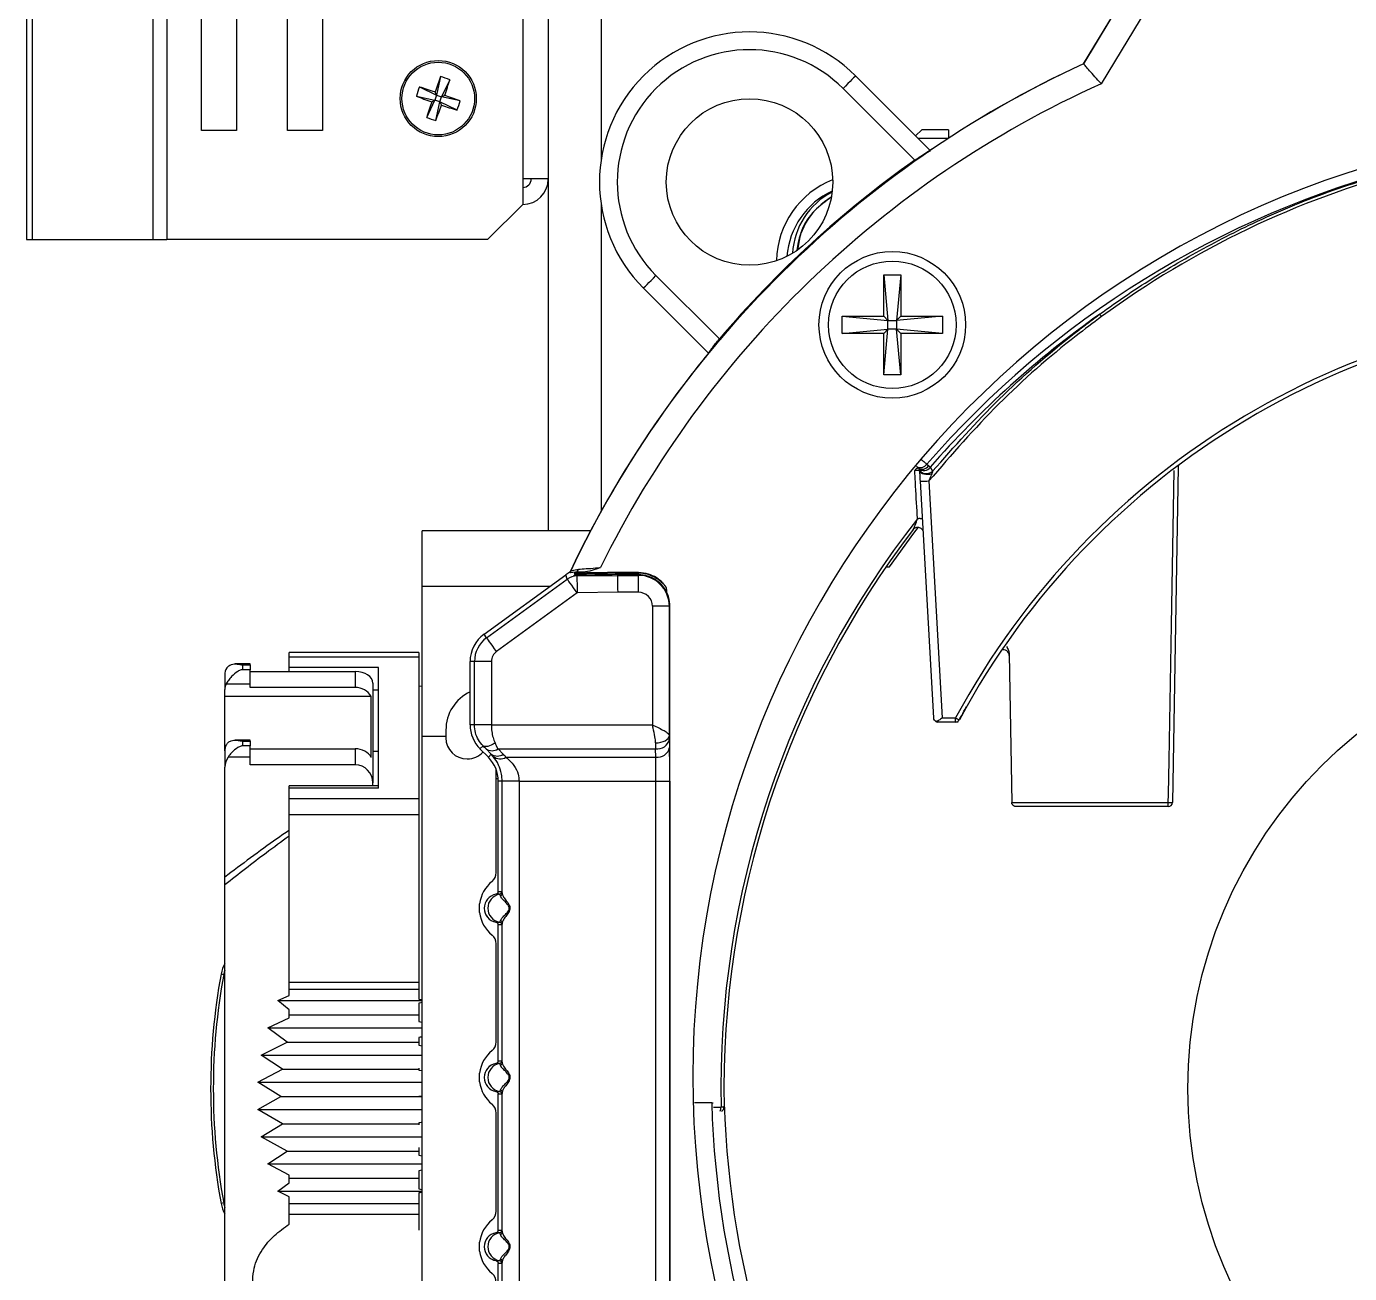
# Model space of a CAD drawing. Extents: x 7 to 135, y 1 to 99.
# Drawn here: x 51.458 to 56.149, y 44.635 to 49.056 of the extents above; entities that cross this region are included whole.
import ezdxf

# ---------------------------------------------------------------- set-up
doc = ezdxf.new("R2010")
doc.units = 0
doc.header["$MEASUREMENT"] = 0
doc.layers.add('OBJECT', color=7, linetype='CONTINUOUS')

msp = doc.modelspace()

# ---------------------------------------------------------------- linework, layer by layer
at = {"layer": 'OBJECT'}
for p, q in [((51.4584, 55.075), (51.4584, 48.3)), ((51.4789, 55.075), (51.4789, 48.3)), ((51.9063, 55.075), (51.9063, 48.3)), ((51.9558, 55.075), (51.9558, 48.3)), ((53.2184, 54.95), (53.2184, 48.425)), ((53.3084, 54.86), (53.3084, 48.515)), ((53.4964, 53.51), (53.4964, 48.5855)), ((52.0784, 48.687), (52.0784, 49.687)), ((52.2034, 49.687), (52.2034, 48.687)), ((52.3834, 48.687), (52.3834, 49.687)), ((52.5084, 49.687), (52.5084, 48.687)), ((55.4717, 49.3627), (55.2058, 48.9234)), ((55.2061, 48.9233), (55.4782, 49.3726)), ((55.549, 49.3158), (55.2686, 48.8527)), ((55.2061, 48.9233), (55.2058, 48.9234)), ((55.2062, 48.9229), (55.2058, 48.9234)), ((55.2059, 48.923), (55.2058, 48.9234)), ((55.2059, 48.923), (55.2062, 48.9229)), ((55.2062, 48.9229), (55.2063, 48.9228)), ((52.8518, 48.841), (52.9126, 48.8118)), ((52.9269, 48.8777), (52.9126, 48.8118)), ((52.9593, 48.8666), (52.9301, 48.8057)), ((54.6077, 48.5816), (54.3535, 48.8358)), ((54.3981, 48.8803), (54.6623, 48.6161)), ((52.8407, 48.8086), (52.9066, 48.7943)), ((52.8774, 48.7334), (52.9066, 48.7943)), ((52.895, 48.7886), (52.9066, 48.7943)), ((52.9126, 48.8118), (52.9066, 48.7943)), ((52.9241, 48.7882), (52.9066, 48.7943)), ((52.9126, 48.8118), (52.907, 48.8233)), ((52.9098, 48.7223), (52.9241, 48.7882)), ((52.9126, 48.8118), (52.9301, 48.8057)), ((52.9241, 48.7882), (52.9301, 48.8057)), ((52.9241, 48.7882), (52.9297, 48.7767)), ((52.9849, 48.759), (52.9241, 48.7882)), ((52.9417, 48.8114), (52.9301, 48.8057)), ((52.996, 48.7914), (52.9301, 48.8057)), ((52.2034, 48.687), (52.0784, 48.687)), ((52.5084, 48.687), (52.3834, 48.687)), ((54.6331, 48.6897), (54.6109, 48.6675)), ((54.7274, 48.6587), (54.6197, 48.6587)), ((54.7274, 48.6897), (54.6331, 48.6897)), ((54.7274, 48.6897), (54.7274, 48.6587)), ((54.6093, 48.5793), (54.6077, 48.5816)), ((53.3084, 48.515), (53.2184, 48.515)), ((53.3084, 48.515), (53.3084, 47.268)), ((53.0934, 48.3), (53.2184, 48.425)), ((53.4964, 48.4229), (53.4964, 47.3382)), ((51.4584, 48.3), (51.4789, 48.3)), ((51.4789, 48.3), (51.9063, 48.3)), ((51.9063, 48.3), (51.9558, 48.3)), ((53.0934, 48.3), (51.9558, 48.3)), ((54.1181, 48.2253), (54.1181, 48.2259)), ((54.1197, 48.2258), (54.1181, 48.2259)), ((53.6904, 48.1726), (53.9151, 47.948)), ((54.4978, 48.1754), (54.513, 48.0132)), ((54.4978, 48.1754), (54.5588, 48.1754)), ((54.4978, 48.0284), (54.4978, 48.1754)), ((54.5588, 48.1754), (54.5435, 48.0132)), ((54.5588, 48.1754), (54.5588, 48.0284)), ((53.8765, 47.8975), (53.6459, 48.1281)), ((54.3508, 47.9674), (54.3508, 48.0284)), ((54.3508, 48.0284), (54.513, 48.0132)), ((54.3508, 48.0284), (54.4978, 48.0284)), ((54.513, 48.0132), (54.4978, 48.0284)), ((54.513, 48.0132), (54.5435, 48.0132)), ((54.513, 47.9827), (54.513, 48.0132)), ((54.7058, 48.0284), (54.5435, 48.0132)), ((54.5588, 48.0284), (54.5435, 48.0132)), ((54.5435, 48.0132), (54.5435, 47.9827)), ((54.5588, 48.0284), (54.7058, 48.0284)), ((54.7058, 48.0284), (54.7058, 47.9674)), ((53.9172, 47.9462), (53.9151, 47.948)), ((54.3508, 47.9674), (54.513, 47.9827)), ((54.4978, 47.9674), (54.3508, 47.9674)), ((54.4978, 47.9674), (54.513, 47.9827)), ((54.4978, 47.8204), (54.513, 47.9827)), ((54.4978, 47.8204), (54.4978, 47.9674)), ((54.5435, 47.9827), (54.513, 47.9827)), ((54.5435, 47.9827), (54.5588, 47.9674)), ((54.5588, 47.8204), (54.5435, 47.9827)), ((54.7058, 47.9674), (54.5435, 47.9827)), ((54.5588, 47.9674), (54.5588, 47.8204)), ((54.7058, 47.9674), (54.5588, 47.9674)), ((54.5588, 47.8204), (54.4978, 47.8204)), ((54.6208, 47.4902), (54.6141, 47.4959)), ((54.6225, 47.4884), (54.6208, 47.4902)), ((54.625, 47.484), (54.6225, 47.4884)), ((54.6506, 47.504), (54.6573, 47.4982)), ((54.6573, 47.4982), (54.6625, 47.4928)), ((54.6625, 47.4928), (54.6711, 47.4787)), ((55.5422, 47.4946), (55.5214, 46.3047)), ((55.5422, 47.4946), (55.5422, 47.4946)), ((54.6753, 46.6042), (54.6279, 47.444)), ((54.6579, 47.4446), (54.7053, 46.6045)), ((53.4584, 47.268), (52.8619, 47.268)), ((52.8619, 47.0699), (52.8619, 47.268)), ((53.0807, 46.9012), (53.3705, 47.1117)), ((53.3756, 47.0964), (53.3705, 47.1117)), ((53.3847, 47.1207), (53.3858, 47.1229)), ((53.3863, 47.1228), (53.3858, 47.1229)), ((53.4054, 47.1216), (53.3868, 47.119)), ((53.4334, 47.1217), (53.4054, 47.1216)), ((53.4054, 47.1216), (53.4063, 47.1189)), ((53.4113, 47.1214), (53.4063, 47.1212)), ((53.4063, 47.1212), (53.4063, 47.1189)), ((53.4066, 47.1179), (53.4071, 47.1164)), ((53.4111, 47.1179), (53.4066, 47.1179)), ((53.4071, 47.1164), (53.4111, 47.1164)), ((53.4091, 47.1104), (53.41, 47.1078)), ((53.4111, 47.1104), (53.4091, 47.1104)), ((53.41, 47.1078), (53.5554, 47.1099)), ((53.4334, 47.1217), (53.4113, 47.1214)), ((53.4113, 47.1179), (53.4113, 47.1214)), ((53.5553, 47.1187), (53.5553, 47.1199)), ((53.6283, 47.1198), (53.5553, 47.1199)), ((53.5553, 47.1187), (53.6283, 47.1188)), ((53.5554, 47.1099), (53.5554, 47.1124)), ((53.6283, 47.1123), (53.5554, 47.1124)), ((53.5554, 47.1099), (53.6283, 47.1099)), ((53.6283, 47.1188), (53.6283, 47.1198)), ((53.6283, 47.1099), (53.6283, 47.1123)), ((53.6283, 47.05), (53.6283, 47.1099)), ((54.5061, 47.14), (54.5182, 47.14)), ((53.3128, 47.0699), (52.8619, 47.0699)), ((52.8619, 46.5389), (52.8619, 47.0699)), ((53.0898, 46.8887), (53.3756, 47.0964)), ((53.7283, 47.0478), (53.7283, 47.0602)), ((53.4109, 47.0478), (53.1251, 46.8402)), ((53.5558, 47.05), (53.4109, 47.0478)), ((53.6283, 47.05), (53.5558, 47.05)), ((53.6778, 47.0004), (53.6778, 46.5796)), ((53.7378, 47.0004), (53.6778, 47.0004)), ((53.7378, 46.542), (53.7378, 47.0004)), ((53.7378, 47.0004), (53.7394, 47.0004)), ((53.7394, 43.6594), (53.7394, 47.0004)), ((53.0898, 46.8887), (53.0807, 46.9012)), ((52.8494, 46.8369), (52.3897, 46.8369)), ((52.3897, 46.821), (52.3897, 46.8369)), ((52.3897, 46.821), (52.8494, 46.821)), ((52.3897, 46.7836), (52.3897, 46.821)), ((52.8494, 46.8369), (52.8494, 46.821)), ((52.8494, 46.821), (52.8494, 46.3185)), ((54.9428, 46.8305), (54.9519, 46.3047)), ((52.2519, 46.7958), (52.1986, 46.7958)), ((52.2244, 46.7925), (52.2244, 46.7754)), ((52.2244, 46.7925), (52.2519, 46.7925)), ((52.2519, 46.7754), (52.2244, 46.7754)), ((52.2519, 46.7925), (52.2519, 46.7958)), ((52.2519, 46.7925), (52.2519, 46.7754)), ((52.2519, 46.7241), (52.2519, 46.7754)), ((52.7069, 46.7836), (52.3897, 46.7836)), ((52.3897, 46.7691), (52.3897, 46.7836)), ((52.7069, 46.356), (52.7069, 46.7836)), ((53.0467, 46.8042), (53.0313, 46.8042)), ((53.0313, 46.5796), (53.0313, 46.8042)), ((53.1067, 46.8042), (53.0467, 46.8042)), ((53.0467, 46.5796), (53.0467, 46.8042)), ((53.1067, 46.8042), (53.1067, 46.5796)), ((52.1619, 46.7634), (52.1619, 46.7048)), ((52.2519, 46.7241), (52.1663, 46.7241)), ((52.2519, 46.7691), (52.6239, 46.7691)), ((52.2519, 46.712), (52.2519, 46.7241)), ((52.6239, 46.7691), (52.6239, 46.712)), ((52.6864, 46.7277), (52.6864, 46.3746)), ((52.1619, 46.6806), (52.1619, 46.7048)), ((52.6811, 46.6806), (52.1619, 46.6806)), ((52.1619, 46.4881), (52.1619, 46.6806)), ((52.6239, 46.712), (52.2519, 46.712)), ((52.6811, 46.464), (52.6811, 46.6806)), ((52.7069, 46.7027), (52.6864, 46.7027)), ((54.6903, 46.5941), (54.6903, 46.59)), ((54.7527, 46.59), (54.6903, 46.59)), ((54.7053, 46.6045), (54.7527, 46.6045)), ((54.7527, 46.59), (54.7527, 46.6045)), ((52.9455, 46.5389), (52.8619, 46.5389)), ((52.8619, 44.121), (52.8619, 46.5389)), ((52.9455, 46.5614), (52.9455, 46.534)), ((53.0467, 46.5796), (53.0313, 46.5796)), ((53.1067, 46.5796), (53.0467, 46.5796)), ((53.1067, 46.5796), (53.6778, 46.5796)), ((52.2519, 46.5258), (52.1985, 46.5258)), ((52.2244, 46.5225), (52.2244, 46.5054)), ((52.2244, 46.5225), (52.2519, 46.5225)), ((52.2519, 46.5054), (52.2244, 46.5054)), ((52.2519, 46.5225), (52.2519, 46.5258)), ((52.2519, 46.5225), (52.2519, 46.5054)), ((52.2519, 46.4657), (52.2519, 46.5054)), ((52.2519, 46.4954), (52.6239, 46.4954)), ((52.6239, 46.4954), (52.6239, 46.4383)), ((53.0772, 46.5056), (53.0664, 46.4948)), ((53.0961, 46.4651), (53.0664, 46.4948)), ((53.1066, 46.4755), (53.0878, 46.4948)), ((53.1303, 46.4948), (53.689, 46.4948)), ((53.1303, 46.4948), (53.149, 46.4755)), ((53.6895, 46.4651), (53.689, 46.4948)), ((53.738, 46.5294), (53.7385, 46.4997)), ((52.1619, 46.4881), (52.1619, 46.4295)), ((52.2519, 46.4657), (52.173, 46.4657)), ((52.2519, 46.4383), (52.2519, 46.4657)), ((52.7069, 46.485), (52.6864, 46.485)), ((53.0205, 46.459), (53.0214, 46.459)), ((53.1066, 46.4755), (53.0961, 46.4651)), ((53.1131, 46.4683), (53.1066, 46.4755)), ((53.1585, 46.4651), (53.6895, 46.4651)), ((52.1619, 46.0336), (52.1619, 46.4295)), ((52.6239, 46.4383), (52.2519, 46.4383)), ((53.1239, 46.389), (53.1239, 46.4217)), ((52.7069, 46.3639), (52.3897, 46.3639)), ((52.3897, 46.356), (52.3897, 46.3639)), ((52.7069, 46.356), (52.3897, 46.356)), ((52.3897, 46.3185), (52.3897, 46.356)), ((52.6864, 46.3639), (52.6864, 46.3746)), ((53.1239, 46.0561), (53.1239, 46.389)), ((53.1309, 46.389), (53.1239, 46.389)), ((53.145, 46.3802), (53.1313, 46.3802)), ((53.1313, 45.989), (53.1313, 46.3802)), ((53.205, 46.3802), (53.145, 46.3802)), ((53.145, 45.9822), (53.145, 46.3802)), ((53.205, 46.3802), (53.6904, 46.3802)), ((53.205, 46.3802), (53.205, 44.2796)), ((53.6904, 46.3802), (53.7394, 46.3802)), ((53.6904, 44.2796), (53.6904, 46.3802)), ((53.7394, 46.3802), (53.7394, 44.2796)), ((52.3897, 46.3185), (52.8494, 46.3185)), ((52.3897, 46.2626), (52.3897, 46.3185)), ((52.8494, 46.3185), (52.8494, 46.2626)), ((54.9519, 46.3047), (54.9519, 46.3045)), ((52.3897, 46.2626), (52.8494, 46.2626)), ((52.3897, 45.6681), (52.3897, 46.2626)), ((52.8494, 46.2626), (52.8494, 45.6681)), ((52.1619, 44.0586), (52.1619, 46.0132)), ((53.1232, 45.9792), (53.123, 45.9792)), ((53.1357, 45.9792), (53.1232, 45.9792)), ((53.1313, 45.989), (53.1316, 45.9891)), ((53.1316, 45.9891), (53.144, 45.9891)), ((53.144, 45.9891), (53.145, 45.9822)), ((53.0649, 45.9144), (53.0649, 45.9456)), ((53.123, 45.8806), (53.1232, 45.8806)), ((53.1232, 45.8806), (53.1357, 45.8806)), ((53.1313, 45.389), (53.1313, 45.8708)), ((53.1316, 45.8708), (53.1313, 45.8708)), ((53.144, 45.8708), (53.1316, 45.8708)), ((53.145, 45.3822), (53.145, 45.8776)), ((53.1239, 45.4561), (53.1239, 45.8039)), ((52.3897, 45.6681), (52.8494, 45.6681)), ((52.3897, 45.6425), (52.3897, 45.6681)), ((52.8494, 45.6681), (52.8494, 45.6425)), ((52.3494, 45.6026), (52.3897, 45.6209)), ((52.3897, 45.5694), (52.3494, 45.6026)), ((52.3494, 45.6026), (52.8619, 45.6026)), ((52.3897, 45.6425), (52.8494, 45.6425)), ((52.3897, 45.6209), (52.3897, 45.6425)), ((52.8494, 45.6425), (52.8494, 45.6075)), ((52.8494, 45.6075), (52.8619, 45.606)), ((52.3897, 45.552), (52.3897, 45.5694)), ((52.3897, 45.552), (52.8494, 45.552)), ((52.3897, 45.5417), (52.3897, 45.552)), ((52.8494, 45.5937), (52.8494, 45.552)), ((52.8494, 45.552), (52.8494, 45.5278)), ((52.3143, 45.5061), (52.3897, 45.5417)), ((52.3832, 45.4554), (52.3143, 45.5061)), ((52.3143, 45.5061), (52.8619, 45.5061)), ((52.8494, 45.5278), (52.8619, 45.5263)), ((52.8494, 45.4721), (52.8494, 45.4554)), ((52.2906, 45.4095), (52.3832, 45.4554)), ((52.3832, 45.4554), (52.8494, 45.4554)), ((52.8494, 45.4554), (52.8494, 45.4441)), ((52.8494, 45.4441), (52.8619, 45.4426)), ((52.3659, 45.3589), (52.2906, 45.4095)), ((52.2906, 45.4095), (52.8619, 45.4095)), ((53.1232, 45.3792), (53.123, 45.3792)), ((53.1357, 45.3792), (53.1232, 45.3792)), ((53.1313, 45.389), (53.1316, 45.3891)), ((53.1316, 45.3891), (53.144, 45.3891)), ((53.144, 45.3891), (53.145, 45.3822)), ((52.2787, 45.313), (52.3659, 45.3589)), ((52.3659, 45.3589), (52.8494, 45.3589)), ((52.8494, 45.3627), (52.8494, 45.3589)), ((52.8494, 45.3589), (52.8494, 45.3559)), ((52.8494, 45.3559), (52.8619, 45.3543)), ((53.0649, 45.3144), (53.0649, 45.3456)), ((52.3601, 45.2623), (52.2787, 45.313)), ((52.2787, 45.313), (52.8619, 45.313)), ((53.123, 45.2806), (53.1232, 45.2806)), ((53.1232, 45.2806), (53.1357, 45.2806)), ((53.1313, 44.789), (53.1313, 45.2708)), ((53.1316, 45.2708), (53.1313, 45.2708)), ((53.144, 45.2708), (53.1316, 45.2708)), ((53.145, 44.7822), (53.145, 45.2776)), ((52.2787, 45.2164), (52.3601, 45.2623)), ((52.3601, 45.2623), (52.8494, 45.2623)), ((52.8494, 45.2623), (52.8619, 45.2608)), ((53.8881, 45.24), (53.8271, 45.24)), ((53.8881, 45.24), (53.8927, 45.24)), ((53.8939, 45.2251), (53.9209, 45.2251)), ((52.3659, 45.1658), (52.2787, 45.2164)), ((52.2787, 45.2164), (52.8619, 45.2164)), ((53.1239, 44.8561), (53.1239, 45.2039)), ((52.2906, 45.1199), (52.3659, 45.1658)), ((52.3659, 45.1658), (52.8494, 45.1658)), ((52.8494, 45.1691), (52.8494, 45.1658)), ((52.8494, 45.1658), (52.8494, 45.1623)), ((52.3832, 45.0692), (52.2906, 45.1199)), ((52.2906, 45.1199), (52.8619, 45.1199)), ((52.8494, 45.0817), (52.8494, 45.0692)), ((52.3143, 45.0233), (52.3832, 45.0692)), ((52.3832, 45.0692), (52.8494, 45.0692)), ((52.8494, 45.0692), (52.8494, 45.0542)), ((52.8494, 45.0542), (52.8619, 45.0525)), ((52.3897, 44.984), (52.3143, 45.0233)), ((52.3143, 45.0233), (52.8619, 45.0233)), ((52.8619, 45.0009), (52.8494, 44.9994)), ((52.8494, 44.9994), (52.8494, 44.9727)), ((52.3494, 44.9268), (52.3897, 44.9569)), ((52.3897, 44.9727), (52.3897, 44.984)), ((52.3897, 44.9727), (52.8494, 44.9727)), ((52.3897, 44.9569), (52.3897, 44.9727)), ((52.8494, 44.9727), (52.8494, 44.9349)), ((52.3897, 44.9066), (52.3494, 44.9268)), ((52.3494, 44.9268), (52.8619, 44.9268)), ((52.3897, 44.8828), (52.3897, 44.9066)), ((52.8494, 44.9349), (52.8619, 44.9332)), ((52.8494, 44.9214), (52.8494, 44.8828)), ((52.3897, 44.8828), (52.8494, 44.8828)), ((52.3897, 44.8448), (52.3897, 44.8828)), ((52.8494, 44.8828), (52.8494, 44.8448)), ((52.3897, 44.8448), (52.8494, 44.8448)), ((52.3897, 44.8101), (52.3897, 44.8448)), ((52.8494, 44.8448), (52.8494, 44.7887)), ((53.1232, 44.7792), (53.123, 44.7792)), ((53.1357, 44.7792), (53.1232, 44.7792)), ((53.1313, 44.789), (53.1316, 44.7891)), ((53.1316, 44.7891), (53.144, 44.7891)), ((53.144, 44.7891), (53.145, 44.7822)), ((53.0649, 44.7144), (53.0649, 44.7456)), ((53.123, 44.6806), (53.1232, 44.6806)), ((53.1232, 44.6806), (53.1357, 44.6806)), ((53.1313, 44.2796), (53.1313, 44.6708)), ((53.1316, 44.6708), (53.1313, 44.6708)), ((53.144, 44.6708), (53.1316, 44.6708)), ((53.145, 44.2796), (53.145, 44.6776))]:
    msp.add_line(p, q, dxfattribs=at)
at = {"layer": 'OBJECT', "flags": 128}
for points in [[(54.3981, 48.8803), (54.3974, 48.8796), (54.3949, 48.8771), (54.3908, 48.8731), (54.3853, 48.8675), (54.3785, 48.8607), (54.3708, 48.853), (54.3623, 48.8445), (54.3535, 48.8358)], [(53.6459, 48.1281), (53.6466, 48.1288), (53.649, 48.1313), (53.6531, 48.1353), (53.6587, 48.1409), (53.6654, 48.1477), (53.6732, 48.1554), (53.6816, 48.1639), (53.6904, 48.1726)], [(54.625, 47.484), (54.6277, 47.4792), (54.6319, 47.4753), (54.6374, 47.4725), (54.6439, 47.4711), (54.6509, 47.471), (54.658, 47.4723), (54.6649, 47.4749), (54.6711, 47.4787)], [(54.6259, 47.4797), (54.627, 47.4766), (54.6298, 47.4738), (54.6343, 47.4714), (54.64, 47.4696), (54.6467, 47.4686), (54.654, 47.4683), (54.6613, 47.4689), (54.6684, 47.4702)], [(55.5068, 46.3045), (55.5073, 46.3345), (55.5094, 46.4544), (55.5178, 46.934), (55.5273, 47.4816)], [(54.5182, 47.14), (54.6046, 47.2592), (54.6208, 47.2804)], [(53.41, 47.1078), (53.41, 47.1065), (53.41, 47.1029), (53.4101, 47.0973), (53.4102, 47.0899), (53.4104, 47.0808), (53.4105, 47.0705), (53.4107, 47.0594), (53.4109, 47.0478)], [(53.5558, 47.05), (53.5557, 47.0615), (53.5557, 47.0727), (53.5556, 47.083), (53.5555, 47.092), (53.5555, 47.0995), (53.5554, 47.1051), (53.5554, 47.1086), (53.5554, 47.1099)], [(53.4109, 47.0478), (53.4041, 47.0572), (53.3975, 47.0662), (53.3915, 47.0745), (53.3861, 47.0818), (53.3818, 47.0879), (53.3785, 47.0924), (53.3764, 47.0953), (53.3756, 47.0964)], [(53.1251, 46.8402), (53.1183, 46.8496), (53.1117, 46.8586), (53.1057, 46.8669), (53.1004, 46.8742), (53.096, 46.8803), (53.0927, 46.8848), (53.0906, 46.8876), (53.0898, 46.8887)], [(52.8619, 46.7157), (52.8615, 46.7158), (52.8494, 46.717)], [(53.6888, 46.516), (53.6983, 46.5165), (53.7074, 46.5181), (53.7158, 46.5205), (53.7232, 46.5237), (53.7293, 46.5276), (53.7339, 46.5321), (53.7367, 46.5369), (53.7378, 46.542)], [(53.1197, 46.5164), (53.1129, 46.512), (53.1064, 46.5083), (53.1001, 46.5055), (53.0942, 46.5036), (53.0889, 46.5026), (53.0842, 46.5026), (53.0803, 46.5036), (53.0772, 46.5056)], [(53.932, 45.2253), (53.9318, 45.2253), (53.9312, 45.2253), (53.9302, 45.2253), (53.9289, 45.2252), (53.9273, 45.2252), (53.9253, 45.2252), (53.9232, 45.2251), (53.9209, 45.2251)]]:
    msp.add_lwpolyline(points, dxfattribs=at)
at = {"layer": 'OBJECT'}
for centre, radius in [((52.9184, 48.8), 0.135), ((52.9184, 48.8), 0.1287), ((54.022, 48.5042), 0.295), ((54.5283, 47.9979), 0.26), ((54.5283, 47.9979), 0.226), ((57.1964, 45.29), 1.62)]:
    msp.add_circle(centre, radius, dxfattribs=at)
for centre, radius, start, end in [((54.022, 48.5042), 0.5319, 45, 225), ((54.022, 48.5042), 0.4689, 45, 225), ((56.7703, 45.5219), 3.744, 114.7001, 154.6835), ((56.7703, 45.5219), 3.7436, 114.7014, 154.6639), ((53.1567, 48.7181), 0.3287, 158.0496, 164.0208), ((52.2301, 46.8035), 2.1302, 71.4731, 73.0313), ((54.9173, 48.1152), 2.1314, 159.0397, 160.597), ((52.8365, 48.5618), 0.3286, 68.0485, 74.0219), ((50.9197, 49.489), 2.1325, 341.4741, 343.0306), ((56.7703, 45.5219), 3.6536, 114.2678, 153.7597), ((53.6034, 50.7998), 2.1323, 249.0399, 250.5965), ((54.9161, 48.1113), 2.1315, 161.4736, 163.0309), ((52.2333, 46.8002), 2.1323, 69.0401, 70.5968), ((52.68, 48.8819), 0.3287, 338.0496, 344.0207), ((50.9188, 49.485), 2.132, 339.0398, 340.5966), ((53.6071, 50.7979), 2.1317, 251.4739, 253.0311), ((53.0003, 49.0383), 0.3287, 248.0502, 254.0213), ((57.1963, 45.3299), 3.375, 98.3863, 0), ((56.7703, 45.5219), 3.7467, 125.2524, 139.6452), ((57.1964, 45.29), 3.3738, 104.5011, 138.9874), ((53.2184, 48.515), 0.09, 270, 0), ((53.2184, 48.515), 0.03, 270, 0), ((54.431, 48.2204), 0.313, 111.3897, 179), ((54.431, 48.2204), 0.277, 114.7145, 175.7823), ((54.4341, 48.2374), 0.26, 117.3136, 176.8528), ((54.4341, 48.2377), 0.245, 119.9021, 174.3156), ((57.1964, 45.2895), 2.775, 27.9472, 151.7139), ((57.1964, 45.29), 2.76, 28.1002, 151.7139), ((57.1964, 45.29), 3.3575, 125.1376, 138.9981), ((54.8555, 47.7239), 0.5138, 36.1491, 37.3449), ((54.6234, 47.4726), 0.0178, 98.6712, 150.402), ((54.6145, 47.4539), 0.0282, 66.0589, 103.3455), ((54.6282, 47.519), 0.027, 238.6252, 326.1312), ((54.6348, 47.5132), 0.027, 238.6252, 326.1312), ((54.6404, 47.51), 0.0281, 230.466, 322.1158), ((55.5522, 47.4944), 0.00999, 126.716, 178.9844), ((55.5522, 47.4944), 0.01, 126.7175, 179), ((54.6383, 47.6593), 0.2156, 267.2457, 275.215), ((57.1964, 45.29), 3.2761, 141.9219, 181.1355), ((57.1964, 45.29), 3.265, 142.6075, 181.1355), ((53.4109, 47.0478), 0.06, 90.8517, 125.9937), ((53.4035, 47.1334), 0.0119, 278.8763, 352.2037), ((53.0571, 47.1077), 0.354, 0.4524, 1.4152), ((53.5511, 47.113), 0.0774, 359.578, 4.2498), ((53.6283, 47.0004), 0.1095, 0, 90), ((53.6176, 47.141), 0.0844, 327.3997, 331.2666), ((53.6283, 47.0004), 0.0495, 0, 90), ((53.1513, 46.8042), 0.12, 126, 180), ((53.1513, 46.8042), 0.1045, 126, 180), ((53.1513, 46.8042), 0.0445, 126, 180), ((54.9228, 46.8259), 0.02, 1, 110.4003), ((52.2072, 46.7046), 0.0453, 154.5365, 179.8569), ((52.6261, 46.6483), 0.0638, 30.4711, 92.0092), ((53.0955, 46.5614), 0.15, 115.3505, 180), ((54.6903, 46.605), 0.015, 227.2566, 270), ((54.8126, 46.7081), 0.1197, 239.9705, 247.0378), ((54.7527, 46.605), 0.015, 270, 331.7139), ((53.1513, 46.5796), 0.12, 180, 225), ((53.0205, 46.534), 0.075, 180, 270), ((53.1091, 46.5264), 0.0381, 236.1401, 303.8425), ((53.6946, 46.5388), 0.0444, 262.7752, 347.7619), ((53.6951, 46.5091), 0.0444, 262.7748, 347.762), ((53.0214, 46.534), 0.075, 270, 318.1497), ((53.0113, 46.3802), 0.12, 0, 45), ((53.1278, 46.5072), 0.0381, 236.1396, 303.843), ((53.1382, 46.4997), 0.0402, 231.5127, 300.4327), ((55.5064, 46.305), 0.015, 270, 359), ((55.3375, 46.3009), 0.1693, 356.2954, 1.1961), ((55.5122, 46.4102), 0.1059, 267.0459, 274.9974), ((53.1864, 45.93), 0.1225, 129.1069, 172.674), ((53.0839, 46.0561), 0.04, 309.1069, 0), ((53.1314, 45.9299), 0.05, 99.7317, 260.2565), ((53.1316, 45.9299), 0.05, 99.6013, 260.3987), ((53.144, 45.9299), 0.05, 99.6013, 260.3987), ((53.1216, 45.9891), 0.01, 279.5977, 0.0044), ((53.134, 45.9891), 0.01, 279.5987, 0.0034), ((53.1355, 45.9824), 0.00953, 290.4154, 358.7103), ((53.1864, 45.93), 0.1225, 187.326, 230.8931), ((53.1216, 45.8708), 0.01, 359.9961, 80.4011), ((53.134, 45.8708), 0.01, 359.997, 80.4001), ((53.1355, 45.8774), 0.00953, 1.2897, 69.5855), ((53.0839, 45.8039), 0.04, 360, 50.8931), ((54.3614, 45.29), 2.25, 169.5863, 190.4137), ((54.3608, 45.29), 2.24, 169.5863, 190.4137), ((52.2664, 45.675), 0.12, 150.6383, 169.5863), ((52.1996, 45.9355), 0.2442, 257.8974, 260.122), ((52.2659, 45.675), 0.11, 161.0813, 169.5863), ((53.1864, 45.33), 0.1225, 129.1069, 172.674), ((53.0839, 45.4561), 0.04, 309.1069, 0), ((53.1314, 45.3299), 0.05, 99.7317, 260.2565), ((53.1316, 45.3299), 0.05, 99.6013, 260.3987), ((53.144, 45.3299), 0.05, 99.6013, 260.3987), ((53.1216, 45.3891), 0.01, 279.5992, 0.0037), ((53.134, 45.3891), 0.01, 279.6002, 0.0027), ((53.1355, 45.3824), 0.00953, 290.415, 358.7103), ((53.1864, 45.33), 0.1225, 187.326, 230.8931), ((53.1216, 45.2708), 0.01, 359.9954, 80.4017), ((53.134, 45.2708), 0.01, 359.9964, 80.4007), ((53.1355, 45.2774), 0.00953, 1.2889, 69.5858), ((53.0839, 45.2039), 0.04, 360, 50.8931), ((57.1964, 45.33), 3.3095, 181.5583, 212.875), ((53.8905, 45.2232), 0.0304, 336.4721, 3.5907), ((53.917, 45.225), 0.015, 291.8532, 1.1355), ((57.1964, 45.33), 3.265, 181.5796, 213.5221), ((52.1996, 44.6448), 0.2439, 99.876, 102.1033), ((52.2664, 44.905), 0.12, 190.4137, 209.3617), ((52.2659, 44.905), 0.11, 190.4137, 198.9187), ((53.0839, 44.8561), 0.04, 309.1069, 0), ((53.1864, 44.73), 0.1225, 129.1069, 172.674), ((53.1314, 44.7299), 0.05, 99.7317, 260.2565), ((53.1316, 44.7299), 0.05, 99.6013, 260.3987), ((53.144, 44.7299), 0.05, 99.6013, 260.3987), ((53.1216, 44.7891), 0.01, 279.5988, 0.0041), ((53.134, 44.7891), 0.01, 279.5997, 0.0032), ((53.1355, 44.7824), 0.00953, 290.415, 358.7103), ((53.1864, 44.73), 0.1225, 187.326, 230.8931), ((53.1216, 44.6708), 0.01, 359.9958, 80.4013), ((53.134, 44.6708), 0.01, 359.9968, 80.4003), ((53.1355, 44.6774), 0.00953, 1.2896, 69.585), ((53.0839, 44.6039), 0.04, 360, 50.8931)]:
    msp.add_arc(centre, radius, start, end, dxfattribs=at)
for centre, major_axis, ratio, start_param, end_param in [((55.2061, 48.7495), (0, 0.1738), 0.009038, 6.212216, 6.280664), ((57.1964, 45.3931), (0, 3.2635), 0.999506, 0.261089, 0.631602), ((53.3958, 47.0931), (0.0527, 0.0307), 0.484061, 1.499862, 1.776714), ((52.5386, 47.1052), (1.0167, 0.0147), 0.000257, 6.283183, 6.82239), ((52.5386, 47.1034), (1.0167, 0.0153), 0.000257, 5.743956, 6.283183), ((52.5387, 47.0977), (1.0167, 0.0147), 0.000257, 6.283183, 6.822496), ((52.2244, 46.7634), (0.0625, 0), 0.662083, 2.536374, 3.141593), ((52.6239, 46.7277), (0.0625, 0), 0.662083, 0, 1.570796), ((53.7389, 46.5796), (0, 0.071), 0.017455, 2.129818, 2.356194), ((52.2244, 46.4881), (0.0625, 0), 0.84059, 2.764082, 3.141593), ((52.6239, 46.4428), (0.0625, 0), 0.84059, 0.413954, 1.570796), ((53.0444, 46.5372), (0.06, -0.06), 0.012341, 0.773054, 1.003624), ((53.0868, 46.5796), (-0.06, 0.12), 0.009874, 3.922053, 4.152623), ((53.6899, 46.5796), (0, 0.12), 0.010328, 2.129818, 2.356194), ((53.7364, 46.3802), (0, 0.169), 0.017455, 4.712389, 5.497787), ((52.2244, 46.4295), (0, 0.0637), 0.981238, 0.965582, 1.570796), ((53.0113, 46.3411), (0, 0.1925), 0.999848, 5.4119, 5.485367), ((53.6874, 46.3802), (0, 0.12), 0.024583, 4.712389, 5.497787), ((52.6239, 46.3746), (0, 0.0637), 0.981238, 4.712389, 6.283185)]:
    msp.add_ellipse(centre, major_axis=major_axis, ratio=ratio, start_param=start_param, end_param=end_param, dxfattribs=at)
for points, knots in [([(55.2686, 48.8527), (55.2685, 48.8528), (55.2612, 48.8611), (55.2464, 48.8777), (55.2272, 48.8993), (55.2131, 48.9151), (55.2075, 48.9215), (55.2065, 48.9226), (55.2063, 48.9228)], [0, 0, 0, 0, 0.003668, 0.244022, 0.484562, 0.719325, 0.943681, 1, 1, 1, 1]), ([(54.6077, 48.5816), (54.6145, 48.5859), (54.6273, 48.5941), (54.644, 48.6043), (54.656, 48.6114), (54.6624, 48.6149), (54.6631, 48.615), (54.6633, 48.615)], [0, 0, 0, 0, 0.2368, 0.44979, 0.65869, 0.864892, 1, 1, 1, 1]), ([(55.264, 48.0356), (55.2721, 48.0415), (55.3125, 48.0709), (55.4198, 48.1449), (55.5909, 48.2497), (55.82, 48.3674), (56.0728, 48.4741), (56.2587, 48.5289), (56.3516, 48.5563)], [0, 0, 0, 0, 0.0247417, 0.1237246, 0.3223286, 0.5209325, 0.7604662, 1, 1, 1, 1]), ([(54.3057, 48.4459), (54.2845, 48.43), (54.2413, 48.3977), (54.2025, 48.3331), (54.1964, 48.2873), (54.1939, 48.2689)], [0, 0, 0, 0, 0.364535, 0.743989, 1, 1, 1, 1]), ([(55.2704, 48.0271), (55.2401, 48.0044), (55.1126, 47.9088), (54.8991, 47.7224), (54.7386, 47.5376), (54.6579, 47.4446)], [0, 0, 0, 0, 0.134019, 0.564335, 1, 1, 1, 1]), ([(54.6711, 47.4787), (54.7481, 47.5659), (54.903, 47.7412), (55.0918, 47.9038), (55.2147, 47.9992), (55.2452, 48.0217), (55.264, 48.0356)], [0, 0, 0, 0, 0.427721, 0.86025, 0.913993, 1, 1, 1, 1]), ([(53.8766, 47.8974), (53.8767, 47.8977), (53.8769, 47.8984), (53.8813, 47.9047), (53.8899, 47.9162), (53.9016, 47.9313), (53.9106, 47.9424), (53.9151, 47.948)], [0, 0, 0, 0, 0.14693, 0.359583, 0.573038, 0.786526, 1, 1, 1, 1]), ([(54.6309, 47.5211), (54.6346, 47.5178), (54.6399, 47.5133), (54.6482, 47.5061), (54.6506, 47.504)], [0, 0, 0, 0, 0.701896, 1, 1, 1, 1]), ([(54.6175, 47.3105), (54.6173, 47.3147), (54.6148, 47.3582), (54.6116, 47.4152), (54.6087, 47.4679), (54.608, 47.4814)], [0, 0, 0, 0, 0.073884, 0.763945, 1, 1, 1, 1]), ([(54.6259, 47.4797), (54.6257, 47.481), (54.6255, 47.4827), (54.6251, 47.4837), (54.625, 47.484)], [0, 0, 0, 0, 0.740153, 1, 1, 1, 1]), ([(54.6279, 47.444), (54.6275, 47.4518), (54.6268, 47.4642), (54.6261, 47.4755), (54.6259, 47.4797)], [0, 0, 0, 0, 0.634237, 1, 1, 1, 1]), ([(54.6711, 47.4787), (54.6709, 47.4782), (54.6704, 47.4755), (54.6693, 47.4726), (54.6684, 47.4702)], [0, 0, 0, 0, 0.19028, 1, 1, 1, 1]), ([(54.6684, 47.4702), (54.6671, 47.4672), (54.6636, 47.4587), (54.6601, 47.4501), (54.6579, 47.4446)], [0, 0, 0, 0, 0.3559262, 1, 1, 1, 1]), ([(54.6023, 47.2727), (54.6024, 47.2728), (54.6024, 47.2729), (54.603, 47.2741), (54.6051, 47.2788), (54.611, 47.2911), (54.6149, 47.3029), (54.6175, 47.3105)], [0, 0, 0, 0, 0.0291318, 0.0629122, 0.1537783, 0.4550326, 1, 1, 1, 1]), ([(54.6355, 47.3089), (54.6354, 47.3091), (54.6353, 47.3095), (54.6341, 47.31), (54.6324, 47.3104), (54.63, 47.3107), (54.6272, 47.3108), (54.6241, 47.3109), (54.6208, 47.3108), (54.6186, 47.3106), (54.6175, 47.3105)], [0, 0, 0, 0, 0.124991, 0.250001, 0.374999, 0.499998, 0.624994, 0.749997, 0.874998, 1, 1, 1, 1]), ([(54.6023, 47.2727), (54.6037, 47.2742), (54.6065, 47.2772), (54.612, 47.2799), (54.6181, 47.2809), (54.6242, 47.28), (54.6297, 47.2773), (54.6342, 47.2731), (54.6373, 47.2678), (54.6379, 47.2637), (54.6382, 47.2617)], [0, 0, 0, 0, 0.125001, 0.249999, 0.375, 0.500001, 0.625001, 0.750002, 0.875, 1, 1, 1, 1]), ([(53.3863, 47.1228), (53.3864, 47.1231), (53.3866, 47.1235), (53.3867, 47.1239), (53.3867, 47.1239)], [0, 0, 0, 0, 0.884292, 1, 1, 1, 1]), ([(53.3868, 47.119), (53.3867, 47.12), (53.3865, 47.1212), (53.3863, 47.1225), (53.3863, 47.1228)], [0, 0, 0, 0, 0.76973, 1, 1, 1, 1]), ([(53.3867, 47.1239), (53.3868, 47.1239), (53.387, 47.1239), (53.3895, 47.125), (53.3906, 47.1255)], [0, 0, 0, 0, 0.5277346, 1, 1, 1, 1]), ([(53.3906, 47.1255), (53.3921, 47.1262), (53.3967, 47.1284), (53.4077, 47.1304), (53.4153, 47.1318)], [0, 0, 0, 0, 0.302141, 1, 1, 1, 1]), ([(53.4066, 47.1179), (53.4055, 47.1178), (53.4033, 47.1178), (53.4011, 47.1176), (53.3998, 47.1175), (53.3997, 47.1176), (53.4012, 47.1179), (53.4036, 47.1181), (53.4056, 47.1182), (53.4063, 47.1183)], [0, 0, 0, 0, 0.137862, 0.274985, 0.422502, 0.583553, 0.748754, 0.909983, 1, 1, 1, 1]), ([(53.4063, 47.1159), (53.4052, 47.1159), (53.403, 47.1158), (53.4009, 47.1156), (53.3998, 47.1156), (53.4, 47.1157), (53.4017, 47.116), (53.4043, 47.1163), (53.4064, 47.1163), (53.4071, 47.1164)], [0, 0, 0, 0, 0.139606, 0.27853, 0.427925, 0.588351, 0.75118, 0.908794, 1, 1, 1, 1]), ([(53.4091, 47.1104), (53.408, 47.1104), (53.4057, 47.1103), (53.4029, 47.1101), (53.4009, 47.1098), (53.4, 47.1098), (53.4004, 47.1099), (53.4023, 47.1103), (53.4046, 47.1106), (53.4061, 47.1107), (53.4063, 47.1107)], [0, 0, 0, 0, 0.12289, 0.245248, 0.37573, 0.521584, 0.673937, 0.82702, 0.976103, 1, 1, 1, 1]), ([(53.4153, 47.1318), (53.4243, 47.1323), (53.4423, 47.1335), (53.4706, 47.1355), (53.4876, 47.1369), (53.4931, 47.1373)], [0, 0, 0, 0, 0.400709, 0.804161, 1, 1, 1, 1]), ([(53.4931, 47.1373), (53.493, 47.1373), (53.4829, 47.1335), (53.4636, 47.1257), (53.4432, 47.123), (53.4334, 47.1217)], [0, 0, 0, 0, 0.006936, 0.520711, 1, 1, 1, 1]), ([(53.6916, 47.1017), (53.6826, 47.1065), (53.6629, 47.1171), (53.6405, 47.1189), (53.6283, 47.1198)], [0, 0, 0, 0, 0.454597, 1, 1, 1, 1]), ([(53.6283, 47.1188), (53.6384, 47.1181), (53.6609, 47.1166), (53.6808, 47.1061), (53.6917, 47.1004)], [0, 0, 0, 0, 0.45363, 1, 1, 1, 1]), ([(53.6882, 47.0949), (53.6792, 47.0998), (53.6605, 47.1099), (53.6393, 47.1115), (53.6283, 47.1123)], [0, 0, 0, 0, 0.480228, 1, 1, 1, 1]), ([(53.6917, 47.1004), (53.6959, 47.0974), (53.7051, 47.0911), (53.7154, 47.0811), (53.722, 47.0733), (53.725, 47.0693), (53.7258, 47.0684), (53.7251, 47.0697), (53.7232, 47.0722), (53.7211, 47.0752), (53.7156, 47.082), (53.7057, 47.0919), (53.6964, 47.0983), (53.6916, 47.1017)], [0, 0, 0, 0, 0.128706, 0.277457, 0.381669, 0.447039, 0.498465, 0.549933, 0.604323, 0.615501, 0.720624, 0.854989, 1, 1, 1, 1]), ([(53.7394, 47.0004), (53.7394, 47.0005), (53.7394, 47.0015), (53.7394, 47.0064), (53.7381, 47.0243), (53.73, 47.0505), (53.7112, 47.0779), (53.6953, 47.0897), (53.6882, 47.0949)], [0, 0, 0, 0, 0.003431, 0.026391, 0.142294, 0.515111, 0.783763, 1, 1, 1, 1]), ([(53.7282, 47.0602), (53.7282, 47.0605), (53.7283, 47.0617), (53.7279, 47.0637), (53.7272, 47.0657), (53.7266, 47.067), (53.7262, 47.0678), (53.7256, 47.0687), (53.7249, 47.07), (53.7235, 47.0718), (53.7227, 47.0729)], [0, 0, 0, 0, 0.049247, 0.193051, 0.306518, 0.381962, 0.438742, 0.517891, 0.72088, 1, 1, 1, 1]), ([(54.9334, 46.8581), (54.936, 46.8534), (54.9408, 46.8448), (54.9421, 46.835), (54.9428, 46.8305)], [0, 0, 0, 0, 0.538722, 1, 1, 1, 1]), ([(52.2244, 46.7754), (52.2227, 46.7752), (52.2166, 46.7745), (52.2035, 46.7669), (52.188, 46.7546), (52.1738, 46.7379), (52.1687, 46.7286), (52.1663, 46.7241)], [0, 0, 0, 0, 0.05888, 0.225671, 0.586689, 0.7985, 1, 1, 1, 1]), ([(52.173, 46.7869), (52.1771, 46.7898), (52.1866, 46.7963), (52.2015, 46.7962), (52.2132, 46.7942), (52.2195, 46.7928), (52.223, 46.7926), (52.2244, 46.7925)], [0, 0, 0, 0, 0.298367, 0.683512, 0.846612, 0.940069, 1, 1, 1, 1]), ([(54.7659, 46.5979), (54.7674, 46.6006), (54.7737, 46.6123), (54.7826, 46.6286), (54.7898, 46.6413), (54.7913, 46.644)], [0, 0, 0, 0, 0.19198, 0.828164, 1, 1, 1, 1]), ([(54.6801, 46.594), (54.6785, 46.596), (54.676, 46.5991), (54.6754, 46.6028), (54.6753, 46.6041), (54.6753, 46.6042)], [0, 0, 0, 0, 0.639214, 0.988469, 1, 1, 1, 1]), ([(54.6903, 46.5941), (54.689, 46.5934), (54.6865, 46.5922), (54.6829, 46.5922), (54.6809, 46.5932), (54.6801, 46.594), (54.6801, 46.594)], [0, 0, 0, 0, 0.330597, 0.660993, 0.993938, 1, 1, 1, 1]), ([(54.7053, 46.6045), (54.7052, 46.6044), (54.7014, 46.6016), (54.6962, 46.5978), (54.6914, 46.5948), (54.6903, 46.5941)], [0, 0, 0, 0, 0.011472, 0.756198, 1, 1, 1, 1]), ([(54.7613, 46.59), (54.7607, 46.59), (54.7577, 46.59), (54.7554, 46.59), (54.7536, 46.59)], [0, 0, 0, 0, 0.185561, 1, 1, 1, 1]), ([(53.0772, 46.5056), (53.0715, 46.5124), (53.0597, 46.5262), (53.0489, 46.552), (53.0475, 46.5705), (53.0467, 46.5796)], [0, 0, 0, 0, 0.327548, 0.667873, 1, 1, 1, 1]), ([(53.1067, 46.5796), (53.107, 46.5718), (53.1076, 46.5563), (53.112, 46.5346), (53.1172, 46.5223), (53.1197, 46.5164)], [0, 0, 0, 0, 0.342113, 0.68544, 1, 1, 1, 1]), ([(53.6778, 46.5796), (53.6779, 46.5796), (53.6803, 46.5785), (53.6845, 46.5765), (53.6956, 46.5713), (53.7109, 46.5639), (53.7253, 46.5557), (53.7349, 46.5484), (53.7376, 46.5442), (53.7378, 46.542), (53.7378, 46.542)], [0, 0, 0, 0, 0.003609, 0.078393, 0.138168, 0.374465, 0.610987, 0.765274, 0.993069, 1, 1, 1, 1]), ([(53.6888, 46.516), (53.6888, 46.5161), (53.6888, 46.5229), (53.6867, 46.5399), (53.6824, 46.5598), (53.6793, 46.5732), (53.6785, 46.5766), (53.6781, 46.5783), (53.678, 46.579), (53.6779, 46.5793), (53.6778, 46.5795), (53.6778, 46.5796)], [0, 0, 0, 0, 0.005745, 0.356856, 0.829926, 0.915274, 0.964578, 0.985129, 0.992054, 0.993589, 1, 1, 1, 1]), ([(52.1663, 46.5075), (52.1684, 46.5109), (52.1732, 46.5187), (52.1861, 46.5254), (52.2, 46.5263), (52.2119, 46.5244), (52.2188, 46.5229), (52.2227, 46.5226), (52.2244, 46.5225)], [0, 0, 0, 0, 0.178041, 0.399403, 0.709894, 0.856188, 0.940681, 1, 1, 1, 1]), ([(52.2244, 46.5054), (52.2227, 46.5052), (52.2166, 46.5045), (52.2036, 46.4968), (52.187, 46.4842), (52.177, 46.471), (52.173, 46.4657)], [0, 0, 0, 0, 0.071257, 0.2731, 0.710026, 1, 1, 1, 1]), ([(53.145, 46.3802), (53.1445, 46.3888), (53.1433, 46.4098), (53.132, 46.4424), (53.12, 46.4589), (53.1131, 46.4683)], [0, 0, 0, 0, 0.2312353, 0.5618142, 1, 1, 1, 1]), ([(53.1585, 46.4651), (53.1685, 46.456), (53.1861, 46.44), (53.2025, 46.4088), (53.2042, 46.3885), (53.205, 46.3802)], [0, 0, 0, 0, 0.434541, 0.766719, 1, 1, 1, 1]), ([(54.9519, 46.3045), (55.0468, 46.3045), (55.2318, 46.3045), (55.4167, 46.3045), (55.5068, 46.3045)], [0, 0, 0, 0, 0.513239, 1, 1, 1, 1]), ([(54.9669, 46.29), (54.9669, 46.29), (54.9655, 46.29), (54.9622, 46.2905), (54.9577, 46.2927), (54.9543, 46.2965), (54.9524, 46.3004), (54.9521, 46.3031), (54.9519, 46.3045)], [0, 0, 0, 0, 0.005424, 0.21451, 0.507225, 0.71526, 0.857222, 1, 1, 1, 1]), ([(55.5064, 46.29), (55.4164, 46.29), (55.2365, 46.29), (55.0567, 46.29), (54.9669, 46.29)], [0, 0, 0, 0, 0.500716, 1, 1, 1, 1]), ([(52.3895, 46.2058), (52.3751, 46.1959), (52.2974, 46.1422), (52.222, 46.0855), (52.1605, 46.0392)], [0, 0, 0, 0, 0.184818, 1, 1, 1, 1]), ([(52.3897, 46.1855), (52.3624, 46.1656), (52.2856, 46.1093), (52.2104, 46.0509), (52.1619, 46.0132)], [0, 0, 0, 0, 0.355096, 1, 1, 1, 1]), ([(52.1619, 46.0132), (52.1619, 46.018), (52.1619, 46.0276), (52.1619, 46.0364), (52.1619, 46.0372), (52.1619, 46.0375)], [0, 0, 0, 0, 0.354434, 0.710637, 1, 1, 1, 1]), ([(53.123, 45.9792), (53.1232, 45.9792), (53.1244, 45.9795), (53.1267, 45.9804), (53.1292, 45.9827), (53.1309, 45.9857), (53.1312, 45.9879), (53.1313, 45.989)], [0, 0, 0, 0, 0.0478019, 0.2777873, 0.5185348, 0.7592703, 1, 1, 1, 1]), ([(53.1388, 45.9735), (53.1383, 45.9751), (53.1368, 45.9792), (53.1361, 45.9792), (53.1357, 45.9792)], [0, 0, 0, 0, 0.3762357, 1, 1, 1, 1]), ([(53.1388, 45.8863), (53.1401, 45.889), (53.1426, 45.8942), (53.1531, 45.9047), (53.163, 45.9143), (53.1688, 45.9225), (53.1705, 45.9279), (53.1704, 45.9331), (53.1681, 45.9384), (53.1622, 45.9464), (53.1526, 45.9557), (53.1424, 45.9659), (53.14, 45.971), (53.1388, 45.9735)], [0, 0, 0, 0, 0.147035, 0.28647, 0.40729, 0.459962, 0.48772, 0.515319, 0.556515, 0.598194, 0.718105, 0.860958, 1, 1, 1, 1]), ([(53.145, 45.9822), (53.1458, 45.9792), (53.1473, 45.9729), (53.1565, 45.9606), (53.1653, 45.9494), (53.1706, 45.94), (53.1727, 45.9336), (53.1727, 45.9276), (53.1712, 45.9212), (53.1661, 45.9115), (53.1569, 45.8998), (53.1475, 45.8872), (53.1458, 45.8808), (53.145, 45.8776)], [0, 0, 0, 0, 0.132135, 0.271131, 0.391979, 0.436141, 0.482262, 0.514241, 0.545735, 0.602306, 0.72435, 0.860183, 1, 1, 1, 1]), ([(53.1313, 45.8708), (53.1312, 45.8719), (53.1309, 45.8742), (53.1292, 45.8771), (53.1267, 45.8794), (53.1244, 45.8803), (53.1232, 45.8806), (53.123, 45.8806)], [0, 0, 0, 0, 0.240728, 0.4814619, 0.7222146, 0.9521984, 1, 1, 1, 1]), ([(53.1357, 45.8806), (53.1359, 45.8806), (53.1364, 45.8806), (53.1378, 45.884), (53.1388, 45.8863)], [0, 0, 0, 0, 0.333423, 1, 1, 1, 1]), ([(53.145, 45.8776), (53.1448, 45.8749), (53.1444, 45.8708), (53.1441, 45.8708), (53.144, 45.8708)], [0, 0, 0, 0, 0.675959, 1, 1, 1, 1]), ([(52.8619, 45.5959), (52.8587, 45.5949), (52.8547, 45.5937), (52.8503, 45.5937), (52.8494, 45.5937)], [0, 0, 0, 0, 0.771147, 1, 1, 1, 1]), ([(52.8619, 45.474), (52.8609, 45.4736), (52.857, 45.4722), (52.8526, 45.4721), (52.8494, 45.4721)], [0, 0, 0, 0, 0.255698, 1, 1, 1, 1]), ([(53.123, 45.3792), (53.1232, 45.3792), (53.1244, 45.3795), (53.1267, 45.3804), (53.1292, 45.3827), (53.1309, 45.3857), (53.1312, 45.3879), (53.1313, 45.389)], [0, 0, 0, 0, 0.047803, 0.277787, 0.518537, 0.759266, 1, 1, 1, 1]), ([(53.1388, 45.3735), (53.1383, 45.3751), (53.1368, 45.3792), (53.1361, 45.3792), (53.1357, 45.3792)], [0, 0, 0, 0, 0.376236, 1, 1, 1, 1]), ([(53.1388, 45.2863), (53.1401, 45.289), (53.1426, 45.2942), (53.1531, 45.3047), (53.163, 45.3143), (53.1688, 45.3225), (53.1705, 45.3279), (53.1704, 45.3331), (53.1681, 45.3384), (53.1622, 45.3464), (53.1526, 45.3557), (53.1424, 45.3659), (53.14, 45.371), (53.1388, 45.3735)], [0, 0, 0, 0, 0.147035, 0.28647, 0.40729, 0.459962, 0.48772, 0.515319, 0.556515, 0.598193, 0.718105, 0.860958, 1, 1, 1, 1]), ([(53.145, 45.3822), (53.1458, 45.3792), (53.1473, 45.3729), (53.1565, 45.3606), (53.1653, 45.3494), (53.1706, 45.34), (53.1727, 45.3336), (53.1727, 45.3276), (53.1712, 45.3212), (53.1661, 45.3115), (53.1569, 45.2998), (53.1475, 45.2872), (53.1458, 45.2808), (53.145, 45.2776)], [0, 0, 0, 0, 0.132135, 0.27113, 0.391979, 0.436142, 0.482262, 0.51424, 0.545735, 0.602306, 0.72435, 0.860183, 1, 1, 1, 1]), ([(53.123, 45.2806), (53.1232, 45.2806), (53.1244, 45.2803), (53.1267, 45.2794), (53.1292, 45.2771), (53.1309, 45.2742), (53.1312, 45.2719), (53.1313, 45.2708)], [0, 0, 0, 0, 0.0478017, 0.2777864, 0.5185364, 0.7592712, 1, 1, 1, 1]), ([(53.1357, 45.2806), (53.1359, 45.2806), (53.1364, 45.2806), (53.1378, 45.284), (53.1388, 45.2863)], [0, 0, 0, 0, 0.333423, 1, 1, 1, 1]), ([(53.145, 45.2776), (53.1448, 45.2749), (53.1444, 45.2708), (53.1441, 45.2708), (53.144, 45.2708)], [0, 0, 0, 0, 0.675959, 1, 1, 1, 1]), ([(52.8619, 45.2641), (52.8601, 45.2636), (52.8561, 45.2624), (52.8518, 45.2624), (52.8494, 45.2623)], [0, 0, 0, 0, 0.442944, 1, 1, 1, 1]), ([(52.8619, 45.1709), (52.8592, 45.1702), (52.8551, 45.1691), (52.8508, 45.1691), (52.8494, 45.1691)], [0, 0, 0, 0, 0.6616394, 1, 1, 1, 1]), ([(52.8619, 44.9228), (52.8609, 44.9225), (52.857, 44.9214), (52.8527, 44.9214), (52.8494, 44.9214)], [0, 0, 0, 0, 0.233081, 1, 1, 1, 1]), ([(52.3897, 44.357), (52.3719, 44.3773), (52.3363, 44.4179), (52.2904, 44.489), (52.259, 44.5704), (52.2603, 44.6535), (52.2911, 44.7198), (52.3356, 44.7711), (52.3717, 44.7971), (52.3897, 44.8101)], [0, 0, 0, 0, 0.132478, 0.264598, 0.424795, 0.586022, 0.731881, 0.865749, 1, 1, 1, 1]), ([(53.123, 44.7792), (53.1232, 44.7792), (53.1244, 44.7795), (53.1267, 44.7804), (53.1292, 44.7827), (53.1309, 44.7857), (53.1312, 44.7879), (53.1313, 44.789)], [0, 0, 0, 0, 0.0478017, 0.2777863, 0.5185363, 0.7592687, 1, 1, 1, 1]), ([(53.1388, 44.7735), (53.1383, 44.7751), (53.1368, 44.7792), (53.1361, 44.7792), (53.1357, 44.7792)], [0, 0, 0, 0, 0.376236, 1, 1, 1, 1]), ([(53.1388, 44.6863), (53.1401, 44.689), (53.1426, 44.6942), (53.1531, 44.7047), (53.163, 44.7143), (53.1688, 44.7225), (53.1705, 44.7279), (53.1704, 44.7331), (53.1681, 44.7384), (53.1622, 44.7464), (53.1526, 44.7557), (53.1424, 44.7659), (53.14, 44.771), (53.1388, 44.7735)], [0, 0, 0, 0, 0.147035, 0.28647, 0.40729, 0.459962, 0.48772, 0.515319, 0.556515, 0.598194, 0.718105, 0.860958, 1, 1, 1, 1]), ([(53.145, 44.7822), (53.1458, 44.7792), (53.1473, 44.7729), (53.1565, 44.7606), (53.1653, 44.7494), (53.1706, 44.74), (53.1727, 44.7336), (53.1727, 44.7276), (53.1712, 44.7212), (53.1661, 44.7115), (53.1569, 44.6998), (53.1475, 44.6872), (53.1458, 44.6808), (53.145, 44.6776)], [0, 0, 0, 0, 0.132135, 0.27113, 0.391979, 0.436142, 0.482262, 0.51424, 0.545735, 0.602306, 0.72435, 0.860183, 1, 1, 1, 1]), ([(53.123, 44.6806), (53.1232, 44.6806), (53.1244, 44.6803), (53.1267, 44.6794), (53.1292, 44.6771), (53.1309, 44.6742), (53.1312, 44.6719), (53.1313, 44.6708)], [0, 0, 0, 0, 0.047802, 0.277786, 0.518536, 0.759269, 1, 1, 1, 1]), ([(53.1357, 44.6806), (53.1359, 44.6806), (53.1364, 44.6806), (53.1378, 44.684), (53.1388, 44.6863)], [0, 0, 0, 0, 0.333423, 1, 1, 1, 1]), ([(53.145, 44.6776), (53.1448, 44.6749), (53.1444, 44.6708), (53.1441, 44.6708), (53.144, 44.6708)], [0, 0, 0, 0, 0.675959, 1, 1, 1, 1])]:
    msp.add_open_spline(points, degree=3, knots=knots, dxfattribs=at)

doc.saveas('drawing.dxf')
